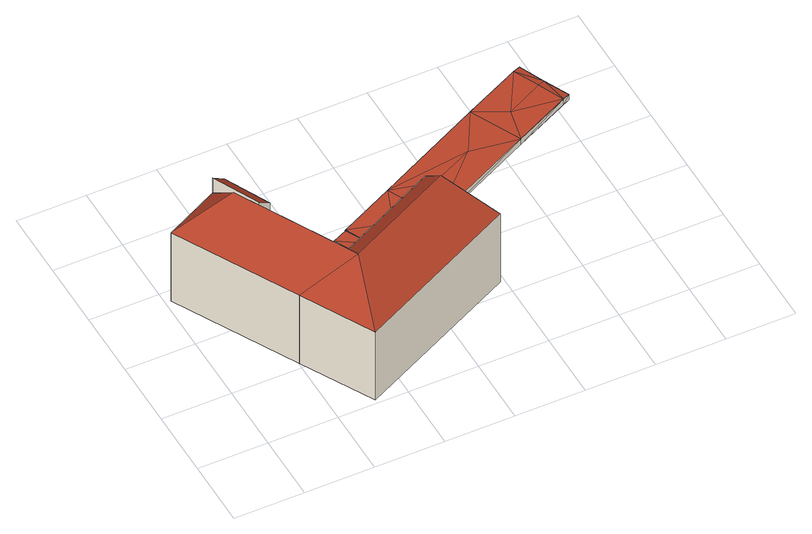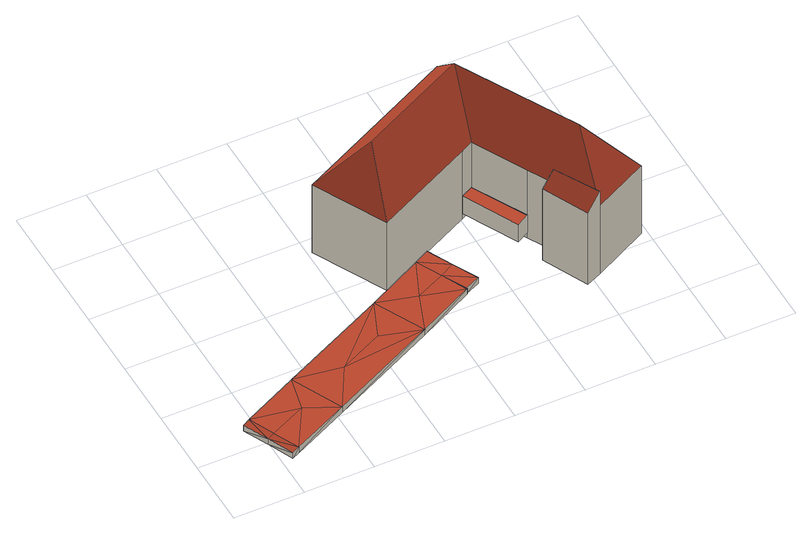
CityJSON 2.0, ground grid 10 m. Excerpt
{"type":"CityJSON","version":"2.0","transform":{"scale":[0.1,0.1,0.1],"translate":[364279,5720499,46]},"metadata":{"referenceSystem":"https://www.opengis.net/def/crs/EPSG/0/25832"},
"CityObjects":{
"building1":{"type":"Building","attributes":{"Geometrietyp2DReferenz":"3000","Gemeindeschluessel":"05513000","function":"31001_2724","roofType":"1000","measuredHeight":3.1},"address":[{"country":"Germany","locality":"Gelsenkirchen","thoroughfareNumber":"3","thoroughfareName":"Lüttinghofallee"}],"geometry":[{"type":"Solid","lod":"2","boundaries":[[[[0,1,2,3]],[[4,5,1,0]],[[6,7,5,4]],[[3,2,7,6]],[[4,0,3,6]],[[1,5,7,2]]]],"semantics":{"surfaces":[{"type":"WallSurface"},{"type":"RoofSurface"},{"type":"GroundSurface"}],"values":[[0,0,0,0,1,2]]}}]},
"building2":{"type":"Building","attributes":{"name":"Haus Lüttinghof","Gemeindeschluessel":"05513000","Geometrietyp2DReferenz":"3000","function":"31001_1010"},"address":[{"country":"Germany","locality":"Gelsenkirchen","thoroughfareNumber":"3","thoroughfareName":"Lüttinghofallee"}],"children":["building2-1","building2-2","building2-3"]},
"building2-1":{"type":"BuildingPart","attributes":{"roofType":"3200","measuredHeight":19.47,"storeysAboveGround":2},"parents":["building2"],"geometry":[{"type":"Solid","lod":"2","boundaries":[[[[8,9,10,11]],[[12,13,14,15]],[[16,17,13,12]],[[18,19,17,16]],[[11,10,19,18]],[[20,11,18,21]],[[18,16,21]],[[21,16,12,15,8,20]],[[8,11,20]],[[9,14,13,17,19,10]],[[15,14,9,8]]]],"semantics":{"surfaces":[{"type":"WallSurface"},{"type":"RoofSurface"},{"type":"GroundSurface"},{"type":"ClosureSurface"}],"values":[[0,0,0,0,0,1,1,1,1,2,3]]}}]},
"building2-2":{"type":"BuildingPart","attributes":{"roofType":"2100","measuredHeight":14.73,"storeysAboveGround":2},"parents":["building2"],"geometry":[{"type":"MultiSurface","lod":"2","boundaries":[[[22,23,24,25]],[[26,27,23,22]],[[28,29,27,26]],[[26,22,25,28]],[[23,27,29,24]],[[28,25,30,31]],[[24,29,31,30]]],"semantics":{"surfaces":[{"type":"WallSurface"},{"type":"RoofSurface"},{"type":"GroundSurface"},{"type":"ClosureSurface"}],"values":[0,0,0,1,2,0,3]}}]},
"building2-3":{"type":"BuildingPart","attributes":{"roofType":"3200","measuredHeight":19.47,"storeysAboveGround":2},"parents":["building2"],"geometry":[{"type":"Solid","lod":"2","boundaries":[[[[30,24,32,33]],[[34,35,29,31]],[[15,14,35,34]],[[33,32,9,8]],[[33,8,20,36]],[[34,31,30,36,20,15]],[[8,15,20]],[[30,33,36]],[[24,29,35,14,9,32]],[[30,31,29,24]],[[8,9,14,15]]]],"semantics":{"surfaces":[{"type":"WallSurface"},{"type":"RoofSurface"},{"type":"GroundSurface"},{"type":"ClosureSurface"}],"values":[[0,0,0,0,1,1,1,1,2,3,3]]}}]},
"building3":{"type":"Building","attributes":{"Geometrietyp2DReferenz":"2000","Gemeindeschluessel":"05513000","function":"53001_1800","roofType":"9999","measuredHeight":1},"geometry":[{"type":"MultiSurface","lod":"2","boundaries":[[[37,38,39]],[[40,41,42]],[[41,37,42]],[[43,44,40]],[[44,41,40]],[[45,46,43]],[[46,44,43]],[[47,48,45]],[[48,46,45]],[[49,50,47]],[[50,48,47]],[[51,52,49]],[[52,50,49]],[[53,54,51]],[[54,52,51]],[[55,56,53]],[[56,54,53]],[[57,58,55]],[[58,56,55]],[[59,60,61]],[[61,62,57]],[[62,58,57]],[[60,62,61]],[[63,64,59]],[[64,60,59]],[[65,66,63]],[[66,64,63]],[[67,68,65]],[[68,66,65]],[[39,38,67]],[[38,68,67]],[[42,37,39]],[[58,62,69]],[[69,62,60]],[[69,60,64]],[[69,64,66]],[[69,66,70]],[[70,66,68]],[[70,68,52]],[[52,68,71]],[[71,68,72]],[[72,68,38]],[[72,38,50]],[[50,38,73]],[[73,38,37]],[[73,37,74]],[[74,37,44]],[[44,37,41]],[[74,44,48]],[[48,44,46]],[[48,46,50]],[[54,56,58]],[[54,58,69]],[[54,69,70]],[[54,70,52]],[[50,52,72]],[[72,52,71]],[[48,50,73]],[[48,73,74]],[[57,75,61]],[[75,59,61]],[[75,63,59]],[[75,65,63]],[[75,76,65]],[[76,67,65]],[[76,51,67]],[[51,77,67]],[[77,78,67]],[[78,39,67]],[[78,49,39]],[[49,79,39]],[[79,42,39]],[[79,80,42]],[[80,43,42]],[[43,40,42]],[[80,47,43]],[[47,45,43]],[[47,49,45]],[[53,57,55]],[[53,75,57]],[[53,76,75]],[[53,51,76]],[[49,78,51]],[[78,77,51]],[[47,79,49]],[[47,80,79]]],"semantics":{"surfaces":[{"type":"WallSurface"},{"type":"GroundSurface"},{"type":"RoofSurface"}],"values":[0,0,0,0,0,0,0,0,0,0,0,0,0,0,0,0,0,0,0,0,0,0,0,0,0,0,0,0,0,0,0,0,1,1,1,1,1,1,1,1,1,1,1,1,1,1,1,1,1,1,1,1,1,1,1,1,1,1,1,2,2,2,2,2,2,2,2,2,2,2,2,2,2,2,2,2,2,2,2,2,2,2,2,2,2,2]}}]}
},
"vertices":[
[197,156,47],[197,156,16],[158,234,16],[158,234,47],[180,147,47],[180,147,16],[140,224,47],[140,224,16],
[101,109,127],[101,109,6],[156,6,6],[156,6,127],[197,156,127],[197,156,6],[180,147,6],[180,147,127],[341,226,127],[341,226,6],[394,122,127],[394,122,6],[168,76,200],[325,153,200],
[110,333,133],[110,333,6],[88,323,6],[88,323,153],[141,268,133],[141,268,6],[121,259,151],[121,259,6],[88,323,127],[121,259,127],
[8,283,6],[8,283,127],[140,224,127],[140,224,6],[78,246,200],
[575,437,10],[493,398,10],[493,398,20],[586,442,19],[586,442,9],[575,437,20],[602,405,19],[602,405,9],[619,369,19],[619,369,9],[609,364,20],[609,364,10],[528,325,20],[528,325,10],[372,250,19],[372,250,9],[291,210,20],[291,210,10],[270,199,20],[270,199,10],[252,235,20],[252,235,10],[255,281,20],[255,281,10],[234,271,20],[234,271,10],[255,282,20],[255,282,10],[256,282,20],[256,282,10],[336,322,19],[336,322,9],[273,246,10],[315,266,10],[395,306,10],[458,336,10],[539,375,9],[592,401,10],[273,246,20],[315,266,20],[395,306,20],[458,336,20],[539,375,19],[592,401,20]
]}
